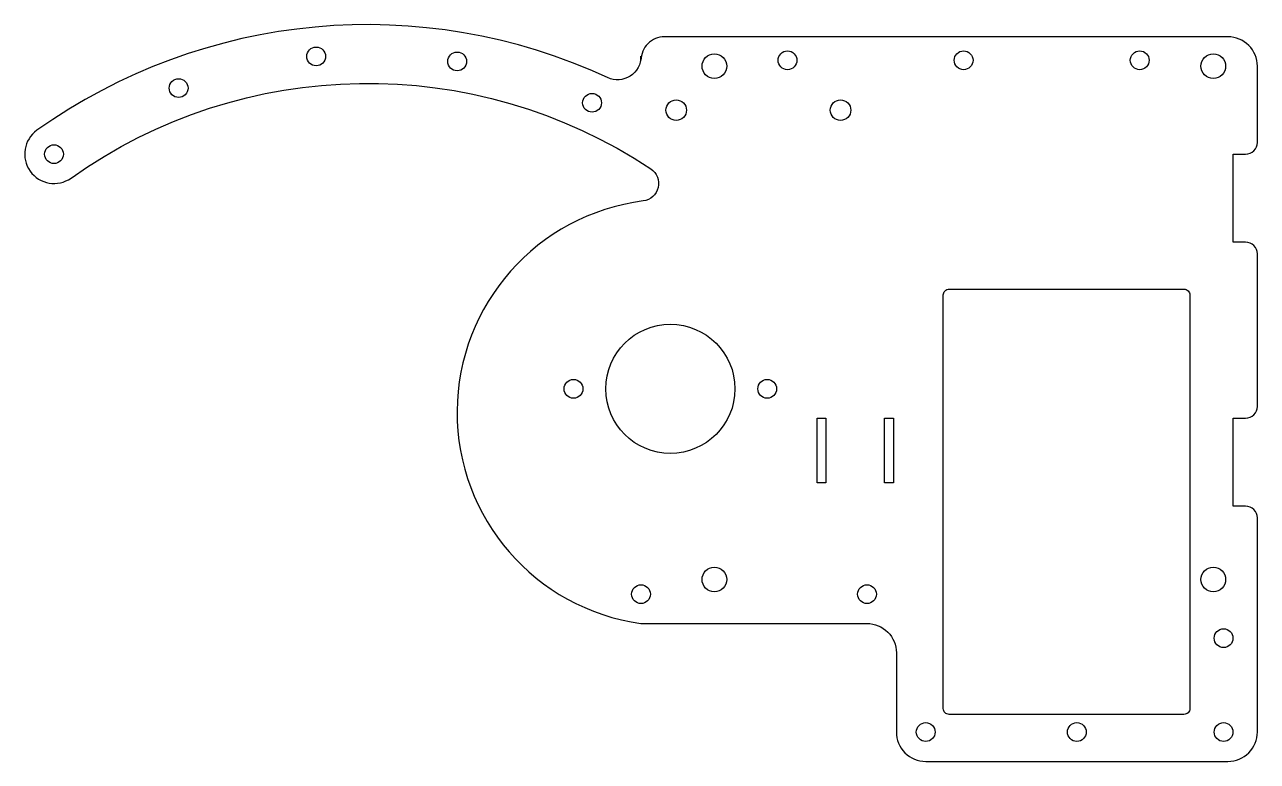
# Model space of a CAD drawing. Header units: millimetres. Extents: x -105 to 105, y -98 to 27.
import ezdxf

# ---------------------------------------------------------------- set-up
doc = ezdxf.new("R2010")
doc.units = ezdxf.units.MM

msp = doc.modelspace()

# ---------------------------------------------------------------- linework, layer by layer
for points in [[(103, 5, 0.414214), (105, 7), (105, 20, 0.414214), (100, 25), (4, 25, 0.414214), (0, 21), (0, 21.68, -0.548122), (-5.68, 18.05, 0.2697), (-102.9, 9.07, 1), (-97.1, 0.93, -0.310996), (1.66, 2.5, -0.694091), (0.38, -2.98, 0.875331), (0, -75), (38.5, -75, -0.414214), (43.5, -80), (43.5, -93.5, 0.414214), (48.5, -98.5), (100, -98.5, 0.414214), (105, -93.5), (105, -57, 0.414214), (103, -55), (100.9, -55), (100.9, -40), (103, -40, 0.414214), (105, -38), (105, -12, 0.414214), (103, -10), (100.9, -10), (100.9, 5)], [(51.5, -89.5), (51.5, -19, -0.414214), (52.5, -18), (92.5, -18, -0.414214), (93.5, -19), (93.5, -89.5, -0.414214), (92.5, -90.5), (52.5, -90.5, -0.414214)]]:
    msp.add_lwpolyline(points, format="xyb", close=True)
for points in [[(31.5, -40), (31.5, -51), (30, -51), (30, -40)], [(43, -40), (43, -51), (41.5, -51), (41.5, -40)]]:
    msp.add_lwpolyline(points, close=True)
for centre, radius in [((-55.34, 21.66), 1.6), ((-31.32, 20.81), 1.6), ((12.5, 20), 2.1), ((24.96, 21), 1.6), ((54.96, 21), 1.6), ((84.96, 21), 1.6), ((97.5, 20), 2.1), ((-78.77, 16.27), 1.6), ((-8.34, 13.76), 1.6), ((6, 12.5), 1.75), ((34, 12.5), 1.75), ((-100, 5), 1.6), ((5, -35), 11), ((-11.5, -35), 1.6), ((21.5, -35), 1.6), ((12.5, -67.5), 2.1), ((97.5, -67.5), 2.1), ((0, -70), 1.6), ((38.5, -70), 1.6), ((99.25, -77.5), 1.6), ((48.5, -93.5), 1.6), ((74.25, -93.5), 1.6), ((99.25, -93.5), 1.6)]:
    msp.add_circle(centre, radius)

doc.saveas('drawing.dxf')
